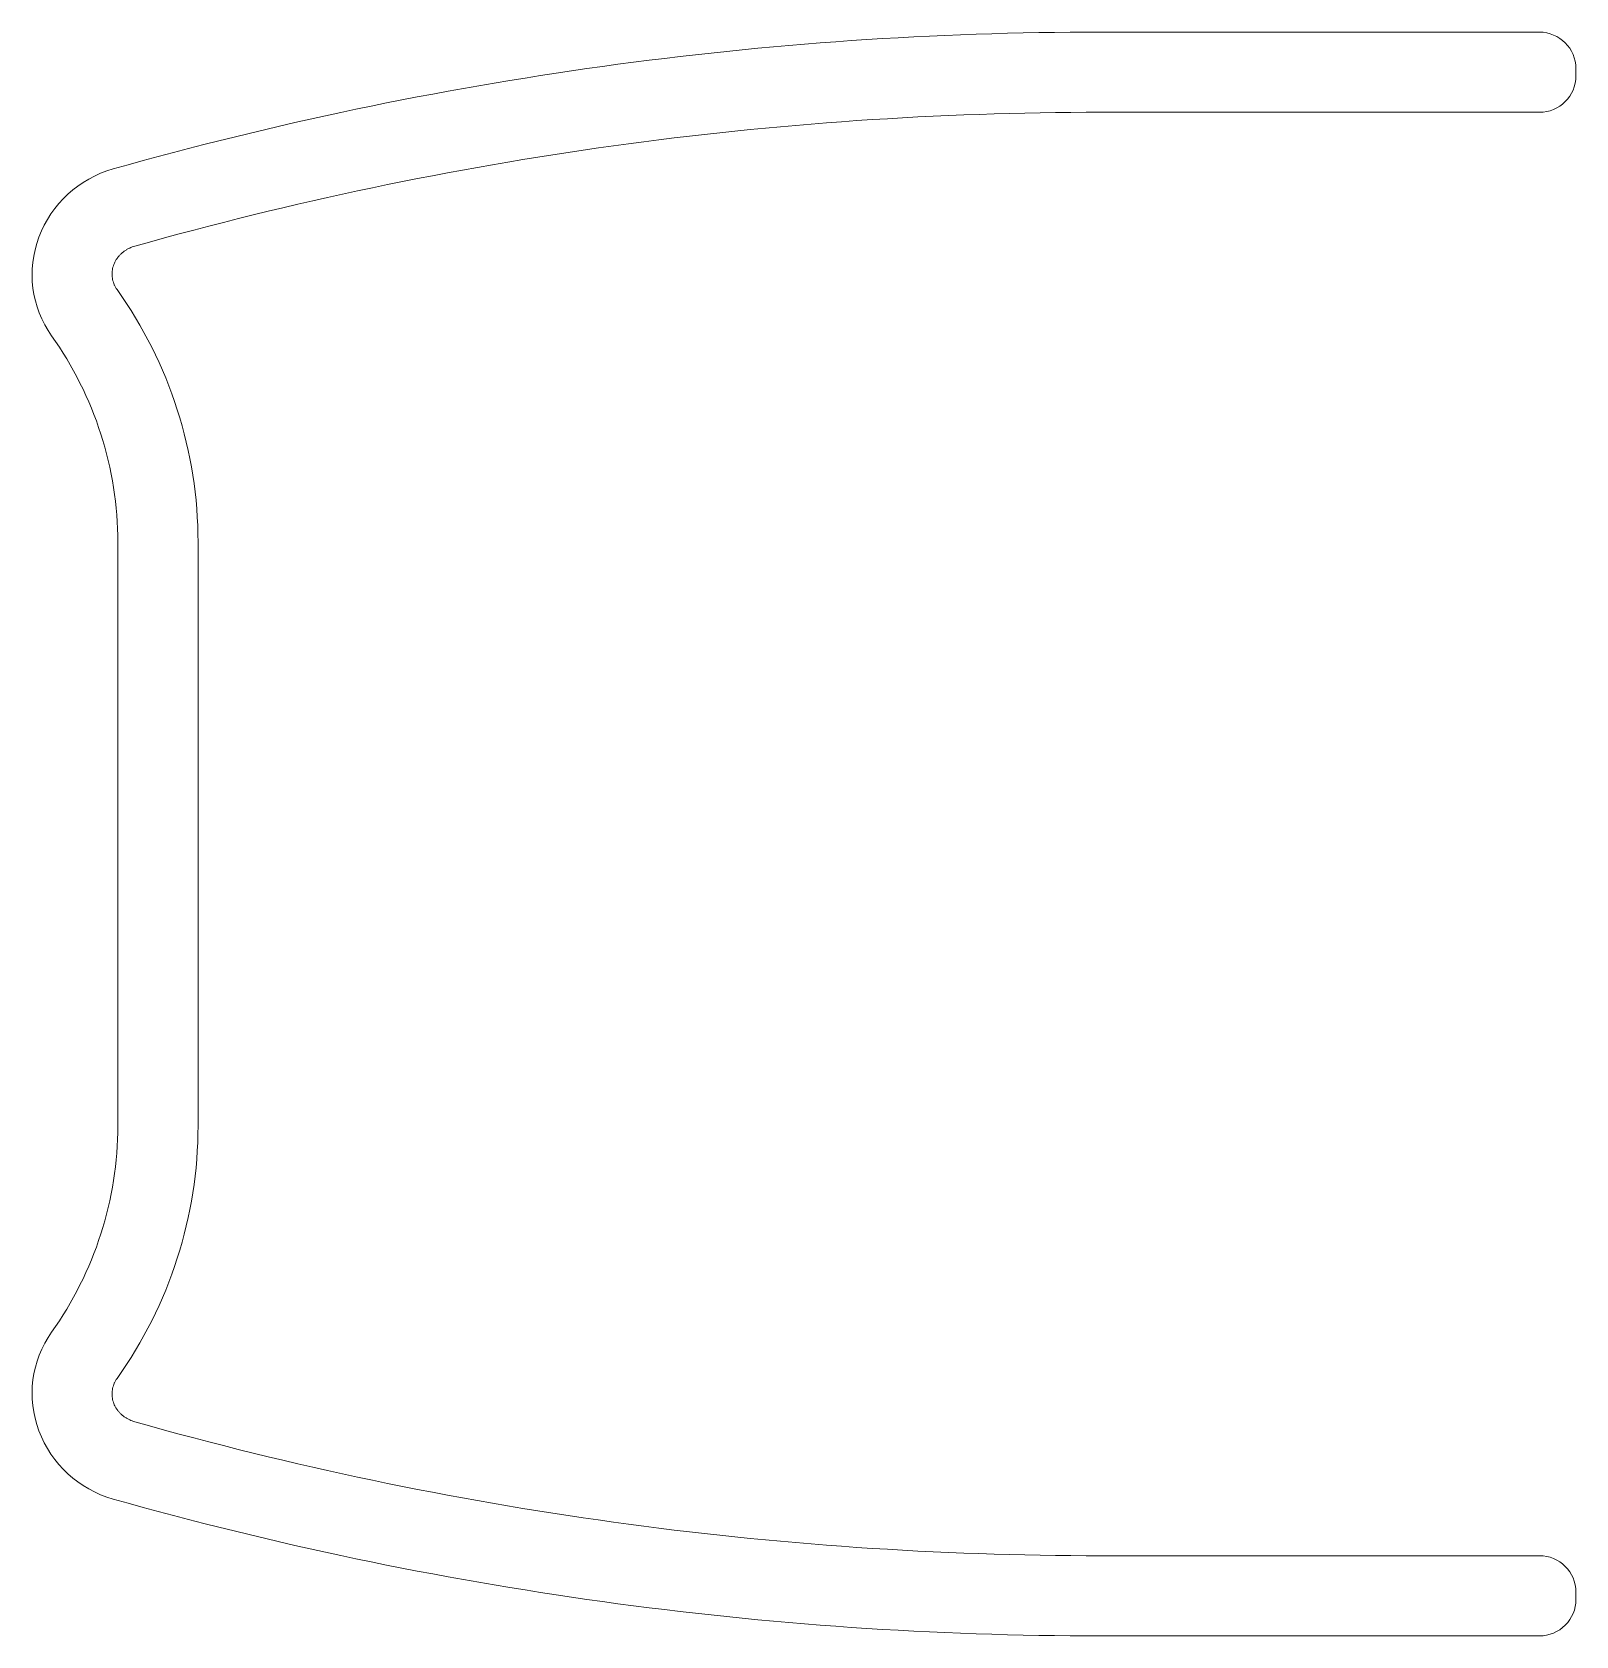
# Model space of a CAD drawing. Header units: millimetres. Extents: x -6.4 to 35.9, y -40.2 to 3.8.
import ezdxf

# ---------------------------------------------------------------- set-up
doc = ezdxf.new("R2010")
doc.units = ezdxf.units.MM
doc.layers.add('3', color=7, linetype='Continuous', true_color=0xffffff)

msp = doc.modelspace()

# ---------------------------------------------------------------- linework, layer by layer
at = {"layer": '3', "color": 51, "linetype": 'Continuous', "lineweight": 18}
for p, q in [((34.922438, 3.754746), (22.904104, 3.756358)), ((35.922304, 2.754612), (35.922277, 2.554612)), ((34.922143, 1.554746), (22.903809, 1.556358)), ((-4.074865, -26.243644), (-4.074866, -10.243644)), ((-1.87484, -26.243643), (-1.874841, -10.243643)), ((34.922145, -38.04203), (22.903799, -38.043642)), ((35.922306, -39.241896), (35.92228, -39.041896)), ((34.922441, -40.24203), (22.904094, -40.243642))]:
    msp.add_line(p, q, dxfattribs=at)
for centre, radius, start, end in [((22.890787, -95.867974), 99.624333, 89.992341, 97.887852), ((34.922304, 2.754746), 1, 359.992315, 89.992315), ((22.890748, -95.867693), 99.624049, 97.887852, 105.783386), ((34.922277, 2.554746), 1, 269.992315, 359.992315), ((22.890787, -95.867923), 97.424282, 89.992341, 97.88772), ((22.890749, -95.86765), 97.424006, 97.88772, 105.78312), ((-3.372678, -2.94957), 3.06554, 105.795144, 159.360798), ((-3.518364, -2.894696), 2.909863, 159.360798, 215.365745), ((-3.355859, -3.008154), 0.928417, 115.188369, 119.87754), ((-3.449237, -2.809611), 0.709012, 109.055282, 115.188369), ((-3.244952, -3.401045), 1.334733, 105.795144, 109.055282), ((-3.489632, -2.888284), 0.745635, 156.182788, 161.981888), ((-3.471768, -2.896169), 0.765161, 150.519606, 156.182788), ((-3.454283, -2.906054), 0.785247, 145.001055, 150.519606), ((-3.432021, -2.921641), 0.812423, 139.653861, 145.001055), ((-3.389582, -2.957691), 0.868107, 134.649207, 139.653861), ((-3.405907, -2.941165), 0.844878, 129.499271, 134.649207), ((-3.395342, -2.953982), 0.861487, 124.448494, 129.499271), ((-3.343885, -3.028997), 0.952455, 119.87754, 124.448494), ((-3.51957, -2.880559), 0.714611, 173.925523, 179.972774), ((-3.516988, -2.88056), 0.717193, 179.972774, 186.006031), ((-3.511243, -2.879956), 0.72297, 186.006031, 191.991165), ((-3.513651, -2.881189), 0.720564, 167.928136, 173.925523), ((-3.505489, -2.878734), 0.728852, 191.991165, 197.941107), ((-3.507209, -2.882567), 0.727151, 161.981888, 167.928136), ((-3.489737, -2.873634), 0.745409, 197.941107, 203.75912), ((-3.494958, -2.875932), 0.739704, 203.75912, 209.631309), ((-3.479486, -2.867131), 0.757504, 209.631309, 215.365746), ((-13.963294, -10.30815), 12.098576, 17.835663, 35.36571), ((-13.9635, -10.308267), 9.898795, 17.869976, 35.365709), ((-13.76281, -10.243644), 11.88797, 0.000003, 17.835663), ((-13.763064, -10.243644), 9.688199, 0.000003, 17.869976), ((-13.763031, -26.243644), 9.688166, 342.129956, 0.000003), ((-13.762771, -26.243644), 11.887931, 342.164273, 0.000003), ((-13.963591, -26.178981), 9.898893, 324.634378, 342.129956), ((-13.963402, -26.179091), 12.098692, 324.634377, 342.164273), ((-3.518371, -33.592591), 2.909863, 144.634261, 200.637717), ((-3.502095, -33.609317), 0.732334, 162.076356, 167.996178), ((-3.490925, -33.612929), 0.744073, 156.249772, 162.076356), ((-3.500477, -33.608726), 0.733637, 150.33173, 156.249772), ((-3.475755, -33.622809), 0.762089, 144.634261, 150.33173), ((-3.516853, -33.606665), 0.717322, 173.988768, 180.019394), ((-3.517889, -33.606666), 0.716286, 180.019394, 186.051043), ((-3.512317, -33.607143), 0.721883, 167.996178, 173.988768), ((-3.513963, -33.60625), 0.720234, 186.051043, 192.049684), ((-3.507376, -33.604844), 0.726969, 192.049684, 197.99483), ((-3.490045, -33.599214), 0.745192, 197.99483, 203.794848), ((-3.4784, -33.594079), 0.757918, 203.794848, 209.506019), ((-3.453144, -33.579787), 0.786938, 209.506019, 215.006908), ((-3.439852, -33.570477), 0.803166, 215.006908, 220.406227), ((-3.413634, -33.548159), 0.837597, 220.406227, 225.583904), ((-3.401408, -33.535681), 0.855066, 225.583904, 230.663406), ((-3.380375, -33.510017), 0.888249, 230.663406, 235.553384), ((-3.371194, -33.496632), 0.904479, 235.553384, 240.360766), ((-3.357068, -33.471806), 0.933042, 240.360766, 245.021143), ((-3.353611, -33.464384), 0.94123, 245.021143, 249.643961), ((-3.372694, -33.537725), 3.06553, 200.637717, 254.20208), ((-3.346562, -33.445387), 0.961493, 249.643961, 254.169458), ((22.890742, 59.380365), 97.424006, 254.216525, 262.112102), ((22.890741, 59.380408), 99.624049, 254.216525, 262.112102), ((22.89078, 59.380637), 97.42428, 262.112102, 270.007657), ((34.92228, -39.04203), 1, 0.007686, 90.007685), ((22.89078, 59.380688), 99.624331, 262.112102, 270.007657), ((34.922306, -39.24203), 1, 270.007685, 0.007686)]:
    msp.add_arc(centre, radius, start, end, dxfattribs=at)

doc.saveas('drawing.dxf')
